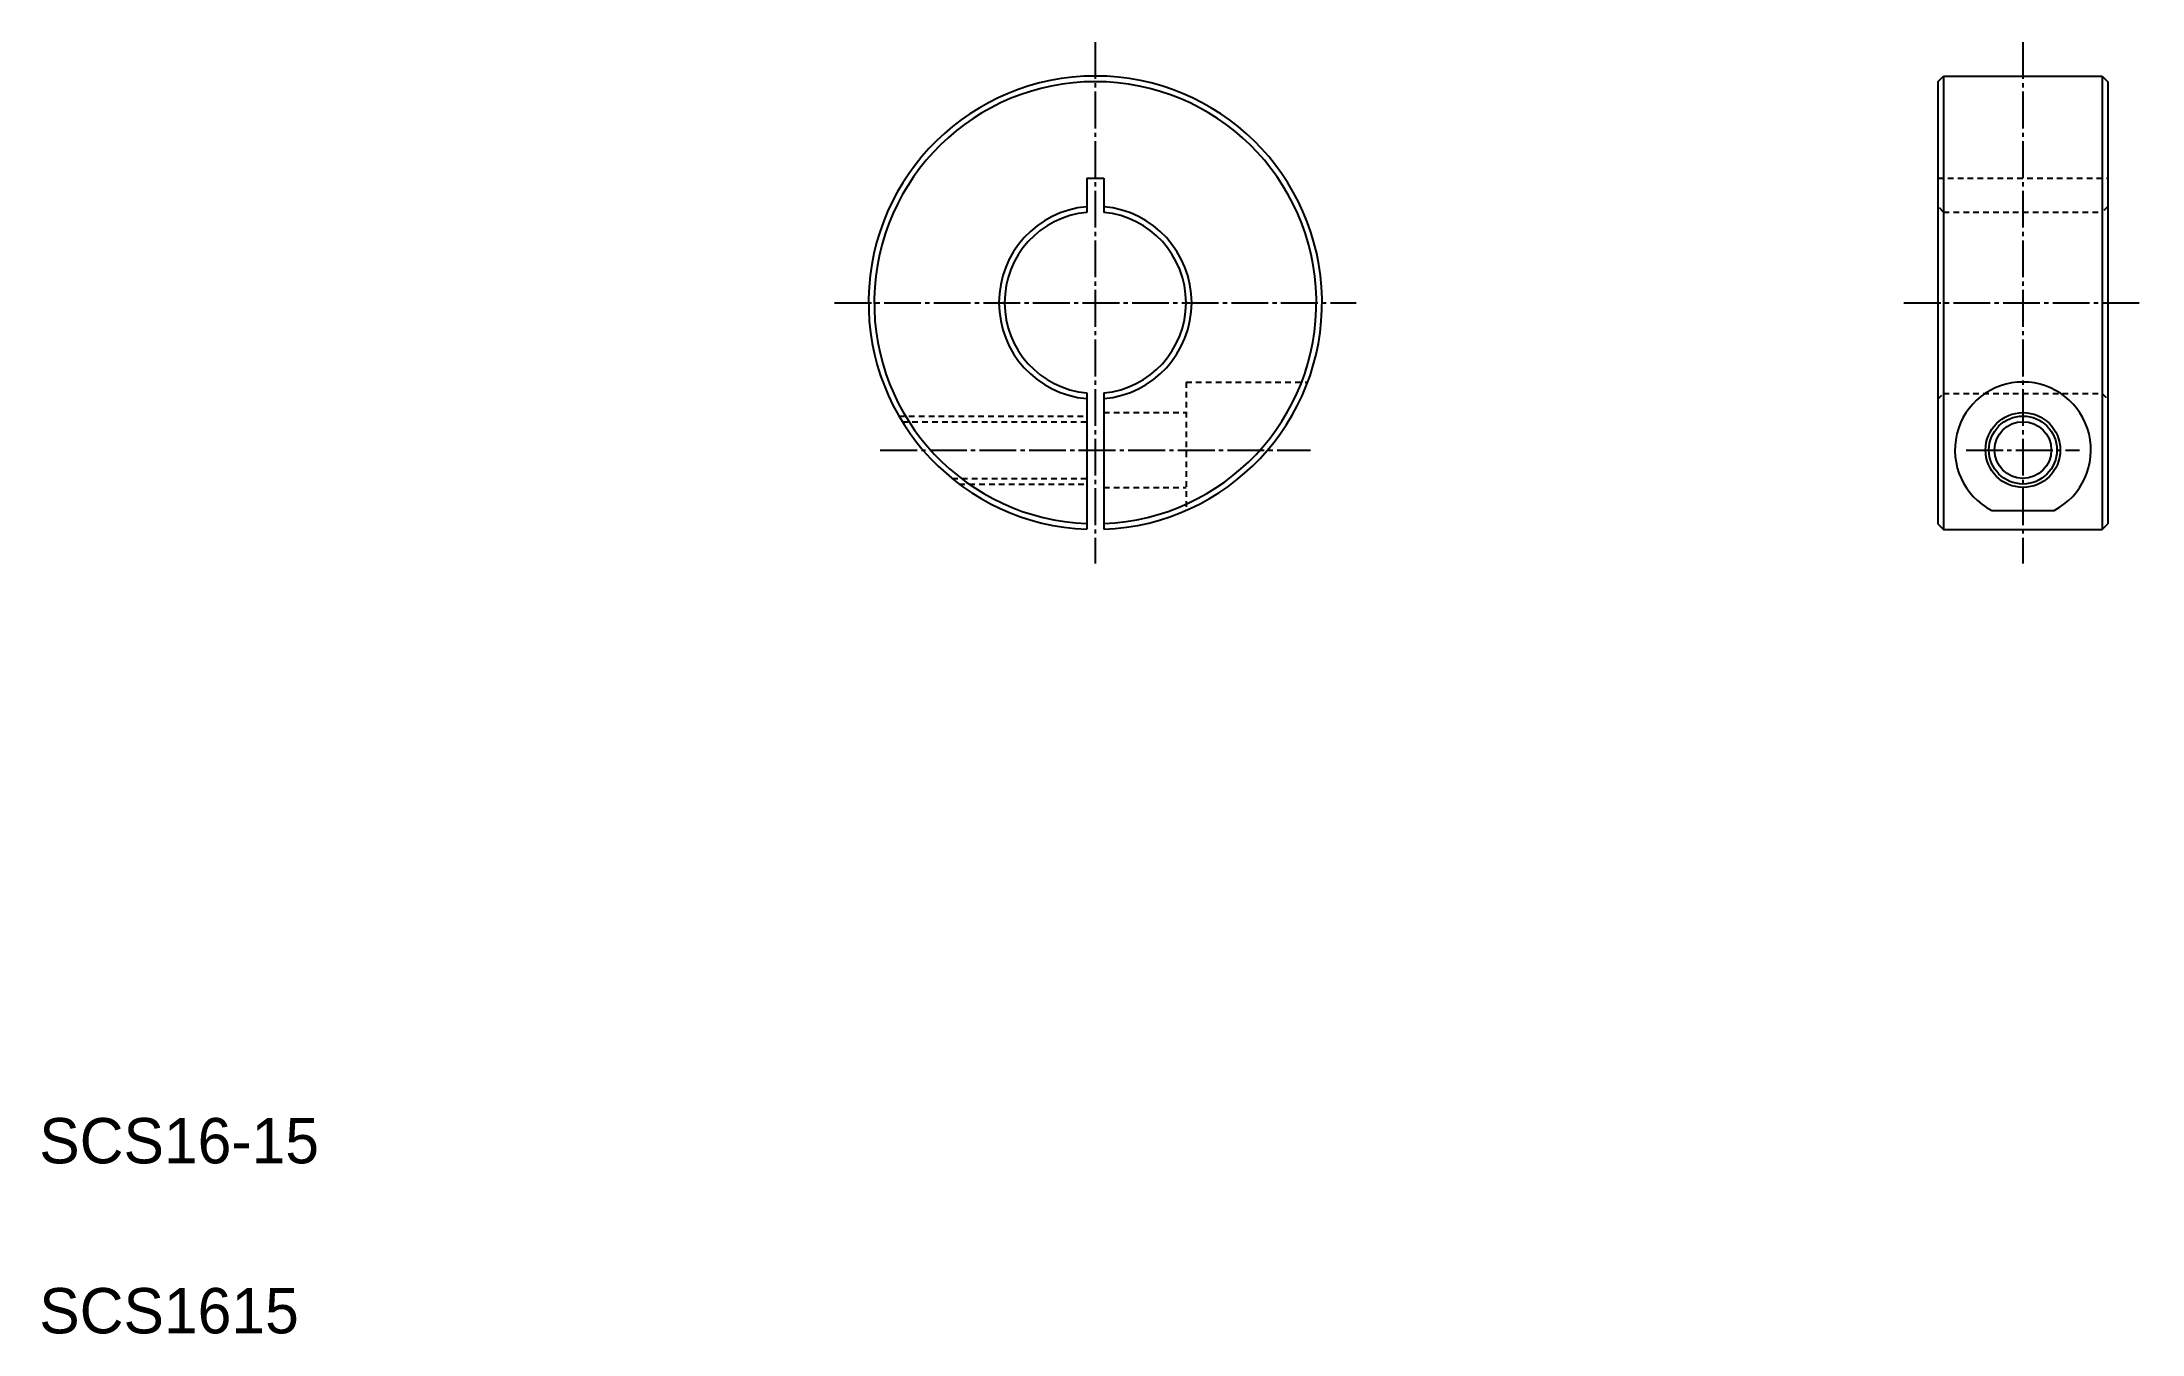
# Model space of a CAD drawing. Extents: x 10 to 195, y 10 to 124.
import ezdxf

# ---------------------------------------------------------------- set-up
doc = ezdxf.new("R2010")
doc.units = 0
doc.header["$LTSCALE"] = 0.25
doc.linetypes.add('CENTER', pattern=[17.5, 13, -1.5, 1.5, -1.5])
doc.linetypes.add('DASHED', pattern=[3.5, 2, -1.5])
doc.layers.get('0').update_dxf_attribs({"linetype": 'CONTINUOUS'})
doc.layers.add('CENTER', color=1, linetype='CENTER')

msp = doc.modelspace()

# ---------------------------------------------------------------- linework, layer by layer
at = {"color": 7, "linetype": 'CONTINUOUS'}
for p, q in [((177.47, 120.44), (177.97, 120.94)), ((177.47, 120.44), (177.47, 81.44)), ((177.97, 120.94), (177.97, 80.94)), ((177.97, 120.94), (191.97, 120.94)), ((191.97, 120.94), (191.97, 80.94)), ((191.97, 120.94), (192.47, 120.44)), ((192.47, 120.44), (192.47, 81.44)), ((102.4, 111.94), (102.4, 108.91)), ((102.4, 111.94), (103.9, 111.94)), ((103.9, 111.94), (103.9, 108.91)), ((102.4, 92.98), (102.4, 80.96)), ((103.9, 92.98), (103.9, 80.96)), ((182.22, 82.61), (187.73, 82.61)), ((177.47, 81.44), (177.97, 80.94)), ((177.97, 80.94), (191.97, 80.94)), ((191.97, 80.94), (192.47, 81.44))]:
    msp.add_line(p, q, dxfattribs=at)
at = {"color": 3, "linetype": 'DASHED'}
for p, q in [((177.47, 111.94), (192.47, 111.94)), ((177.97, 108.94), (177.47, 109.44)), ((192.47, 109.44), (191.97, 108.94)), ((177.97, 108.94), (191.97, 108.94)), ((111.15, 93.94), (111.15, 82.61)), ((111.15, 93.94), (121.88, 93.94)), ((177.47, 92.44), (177.97, 92.94)), ((177.97, 92.94), (191.97, 92.94)), ((191.97, 92.94), (192.47, 92.44)), ((85.83, 90.94), (102.4, 90.94)), ((103.9, 91.24), (111.15, 91.24)), ((86.13, 90.44), (102.4, 90.44)), ((90.51, 85.44), (102.4, 85.44)), ((91.15, 84.94), (102.4, 84.94)), ((103.9, 84.64), (111.15, 84.64))]:
    msp.add_line(p, q, dxfattribs=at)
for p, q in [((191.97, 110.94), (191.97, 110.94)), ((191.97, 100.94), (191.97, 100.94))]:
    msp.add_line(p, q)
at = {"color": 7, "linetype": 'CONTINUOUS'}
for radius in [3.3, 2.5]:
    msp.add_circle((184.97, 87.94), radius, dxfattribs=at)
at = {"color": 3, "linetype": 'CONTINUOUS'}
msp.add_circle((184.97, 87.94), 3, dxfattribs=at)
at = {"color": 7, "linetype": 'CONTINUOUS'}
for centre, radius, start, end in [((103.15, 100.94), 20, 272.1491, 267.8509), ((103.15, 100.94), 19.5, 272.2042, 267.7958), ((103.15, 100.94), 8.5, 95.0621, 264.9379), ((103.15, 100.94), 8.5, 275.0621, 84.9379), ((103.15, 100.94), 8, 95.3794, 264.6206), ((103.15, 100.94), 8, 275.3794, 84.6206), ((184.97, 87.94), 6, 297.3291, 242.6709)]:
    msp.add_arc(centre, radius, start, end, dxfattribs=at)
at = {"layer": 'CENTER', "color": 1, "linetype": 'CENTER'}
for p, q in [((103.15, 123.94), (103.15, 77.94)), ((184.97, 123.94), (184.97, 77.94)), ((80.15, 100.94), (126.15, 100.94)), ((174.47, 100.94), (195.47, 100.94)), ((84.18, 87.94), (122.12, 87.94)), ((179.97, 87.94), (189.97, 87.94))]:
    msp.add_line(p, q, dxfattribs=at)

# ---------------------------------------------------------------- texts
for s, p in [('SCS16-15', (10, 25)), ('SCS1615', (10, 10))]:
    msp.add_text(s, height=4).set_placement(p)

doc.saveas('drawing.dxf')
